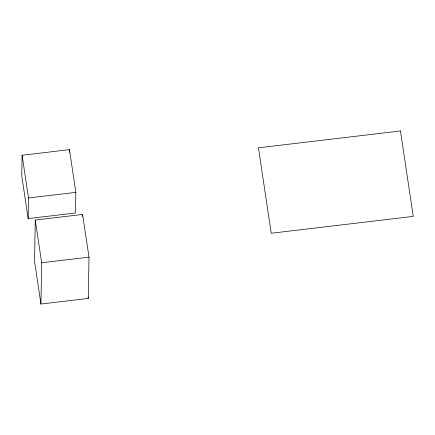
<?xml version="1.0" encoding="UTF-8"?>
<svg xmlns="http://www.w3.org/2000/svg" width="435" height="435" viewBox="0 0 435 435"><rect width="100%" height="100%" fill="white"/><g stroke="black" fill="none" stroke-linecap="round" stroke-linejoin="round"><path stroke-width="0.65" d="M22.109 155.257L21.75 175.898L28.15 218.609L75.489 212.992L75.848 192.357L69.448 149.64L22.109 155.257L28.509 197.974L28.15 218.609M35.268 220.05L34.55 261.326L40.944 304.038L88.283 298.421L89.006 257.145L82.606 214.433L35.268 220.05L41.668 262.762L40.944 304.038M69.404 152.304L69.448 149.64M82.568 216.461L82.606 214.433M28.509 197.974L75.848 192.357M41.668 262.762L89.006 257.145M88.082 297.089L88.283 298.421M400.45 130.962L258.439 147.813L271.239 233.242L413.25 216.391L400.45 130.962"/></g></svg>
